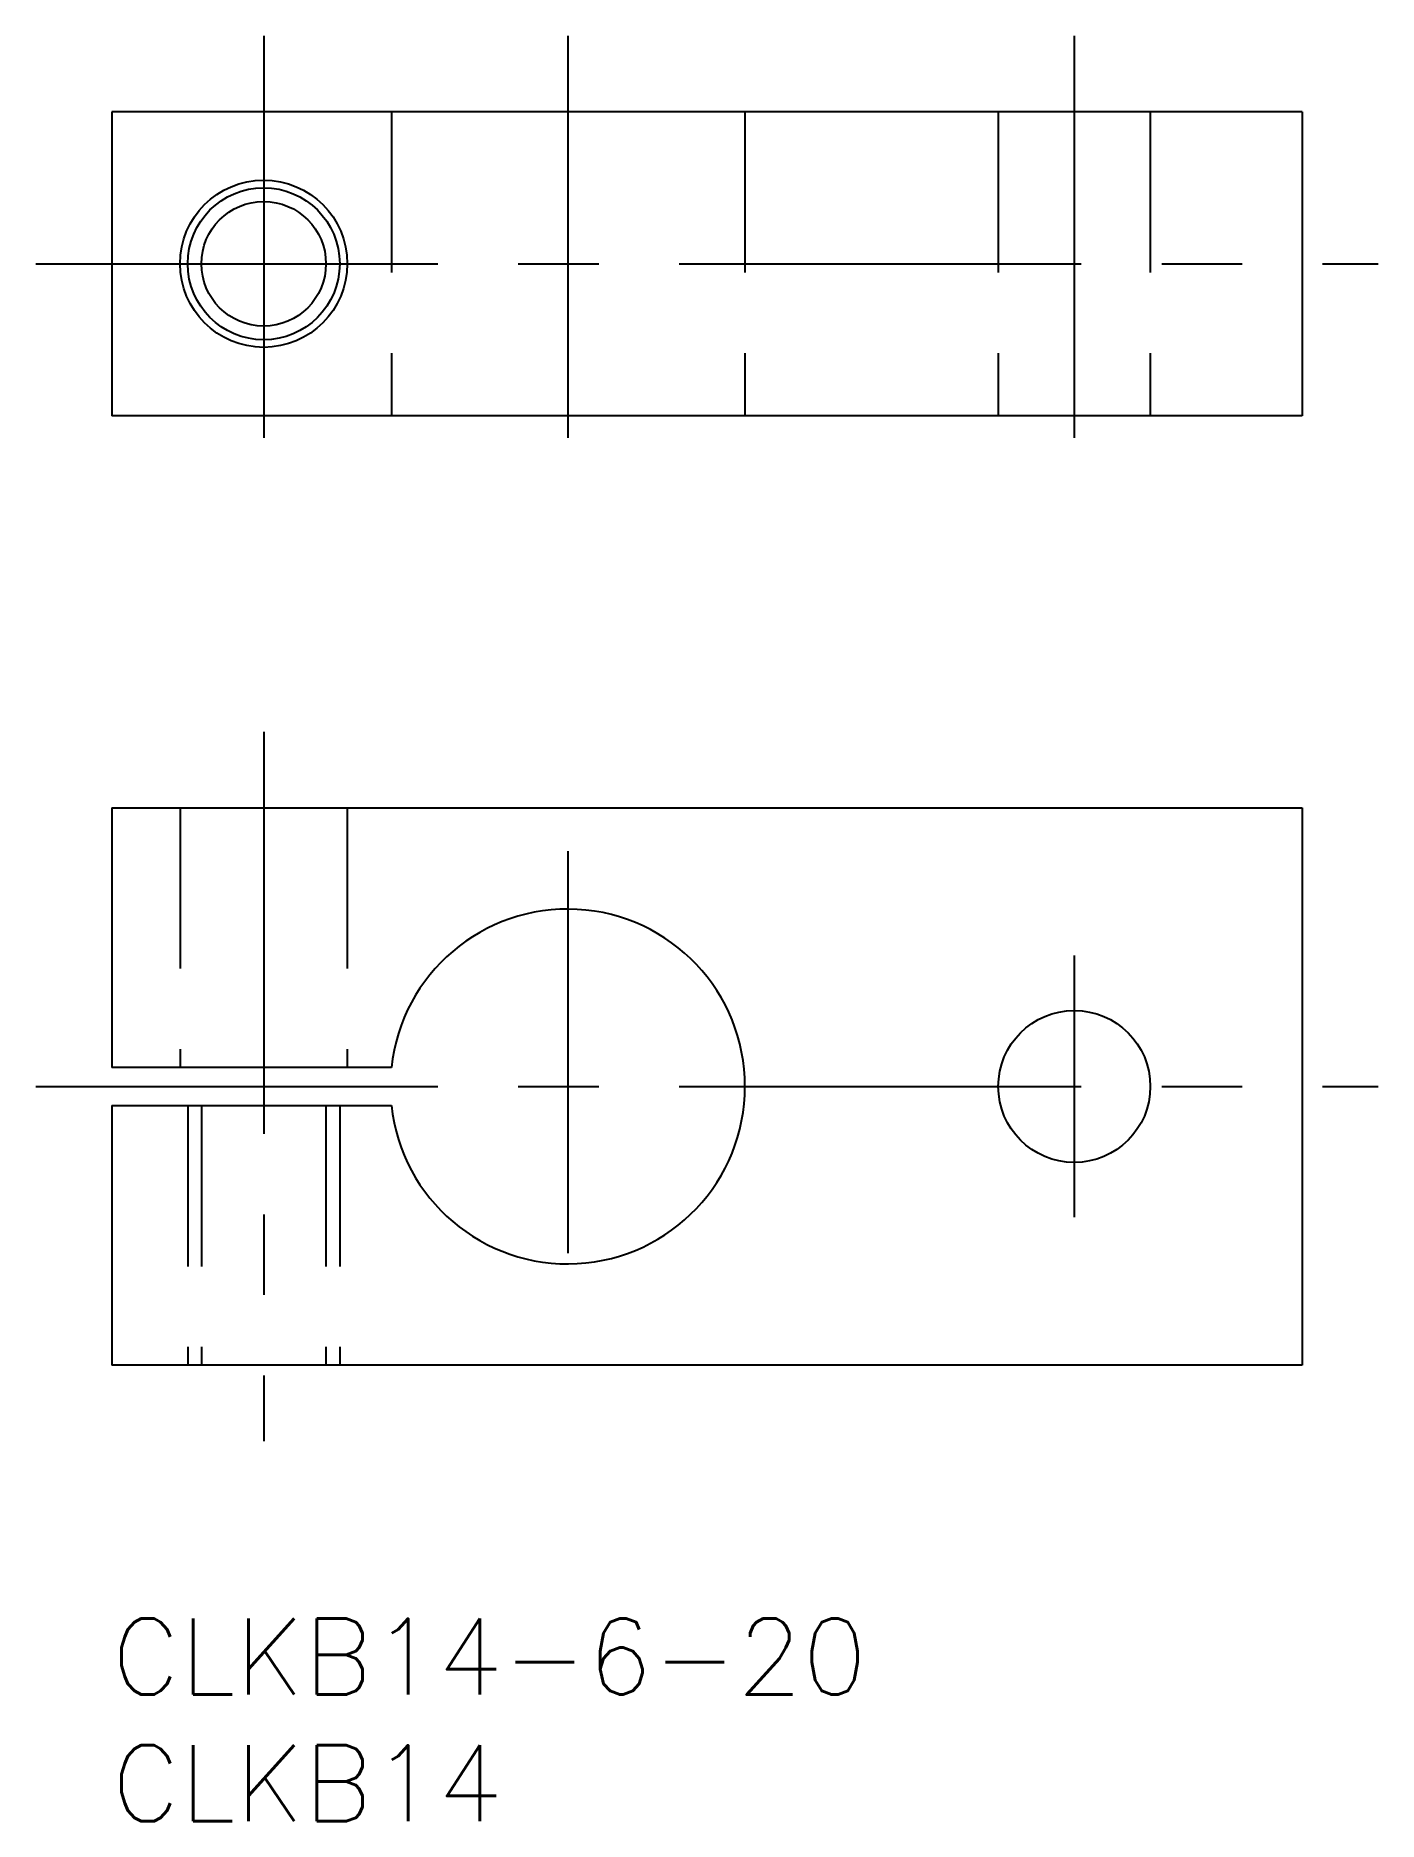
# Model space of a CAD drawing. Extents: x -3 to 50, y -8 to 62.5.
import ezdxf

# ---------------------------------------------------------------- set-up
doc = ezdxf.new("R2010")
doc.units = 0
doc.header["$LTSCALE"] = 0.5
doc.linetypes.add('CENTER', pattern=[50.8, 31.75, -6.35, 6.35, -6.35])
doc.linetypes.add('DASHED', pattern=[19.05, 12.7, -6.35])
for name, color, linetype in [('MSM_CENTER', 1, 'CENTER'), ('MSM_CONTINUOUS', 7, 'CONTINUOUS'), ('MSM_DASHED', 4, 'DASHED'), ('MSM_NARROW', 5, 'CONTINUOUS'), ('MSM_PART_NUMBER', 7, 'CONTINUOUS')]:
    doc.layers.add(name, color=color, linetype=linetype)
doc.styles.get("Standard").update_dxf_attribs({"font": 'txt.shx', "height": 3, "bigfont": 'bigfont.shx'})

# ---------------------------------------------------------------- blocks, each defined once
blk = doc.blocks.new('*U14')
at = {"layer": 'MSM_PART_NUMBER'}
blk.add_text('CLKB14-6-20', height=3, dxfattribs=at).set_placement((0, -3))
blk = doc.blocks.new('*U15')
at = {"layer": 'MSM_PART_NUMBER'}
blk.add_text('CLKB14', height=3, dxfattribs=at).set_placement((0, -8))

msp = doc.modelspace()

# ---------------------------------------------------------------- linework, layer by layer
at = {"layer": 'MSM_CENTER'}
for p, q in [((6, 62.47), (6, 44.47)), ((18, 62.47), (18, 44.47)), ((38, 62.47), (38, 44.47)), ((-3, 53.47), (50, 53.47)), ((6, 35), (6, 7)), ((18, 30.291), (18, 11.709)), ((38, 26.164), (38, 15.836)), ((-3, 21), (50, 21))]:
    msp.add_line(p, q, dxfattribs=at)
at = {"layer": 'MSM_CONTINUOUS'}
for p, q in [((0, 59.47), (0, 47.47)), ((47, 59.47), (0, 59.47)), ((47, 59.47), (47, 47.47)), ((47, 47.47), (0, 47.47)), ((0, 32), (47, 32)), ((0, 32), (0, 21.75)), ((47, 32), (47, 10)), ((11.04, 21.75), (0, 21.75)), ((0, 20.25), (11.04, 20.25)), ((0, 20.25), (0, 10)), ((47, 10), (0, 10))]:
    msp.add_line(p, q, dxfattribs=at)
for centre, radius in [((6, 53.47), 3.3), ((6, 53.47), 2.458), ((38, 21), 3)]:
    msp.add_circle(centre, radius, dxfattribs=at)
msp.add_arc((18, 21), 7, 186.15064, 173.84936, dxfattribs=at)
at = {"layer": 'MSM_DASHED'}
for p, q in [((11.04, 59.47), (11.04, 47.47)), ((25, 59.47), (25, 47.47)), ((35, 59.47), (35, 47.47)), ((41, 59.47), (41, 47.47)), ((2.7, 32), (2.7, 21.75)), ((9.3, 32), (9.3, 21.75)), ((3, 20.25), (3, 10)), ((3.541, 20.25), (3.541, 10)), ((8.458, 20.25), (8.458, 10)), ((9, 20.25), (9, 10))]:
    msp.add_line(p, q, dxfattribs=at)
at = {"layer": 'MSM_NARROW'}
msp.add_circle((6, 53.47), 3, dxfattribs=at)

# ---------------------------------------------------------------- block references
at = {"layer": 'MSM_CONTINUOUS'}
for name in ['*U14', '*U15']:
    msp.add_blockref(name, (0, 0), dxfattribs=at)

doc.saveas('drawing.dxf')
